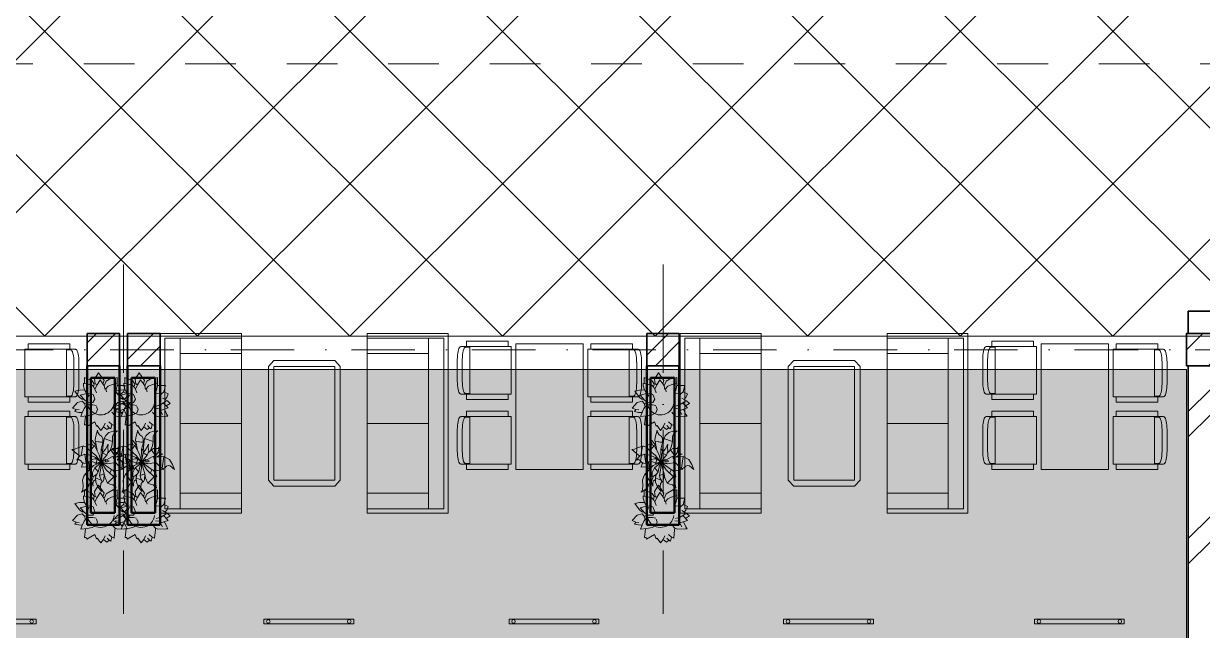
# Model space of a CAD drawing. Header units: millimetres. Extents: x -34838 to 729576, y -214038 to 121482.
# Drawn here: x 58888 to 71998, y 8875 to 15630 of the extents above; entities that cross this region are included whole.
import ezdxf
from ezdxf.enums import TextEntityAlignment as Align

# ---------------------------------------------------------------- set-up
doc = ezdxf.new("R2010")
doc.units = ezdxf.units.MM
doc.header["$MEASUREMENT"] = 0
doc.linetypes.add('Штриховая', pattern=[1128.888893, 564.444447, -564.444447])
doc.linetypes.add('Штрихпунктирная', pattern=[1340.555525, 705.555534, -352.777767, 0, -282.222223])
for name, color, linetype, lineweight in [('0_Ном._пера__150', 7, 'Continuous', 50), ('_ ГП _СПОРУДИ.3Д_Ном._пера__1', 7, 'Continuous', 13), ('А _ ОСІ КООРДИНАЦІЙНІ.3D_Ном._пера__105', 7, 'Continuous', 13), ('А _ ОСІ КООРДИНАЦІЙНІ.3D_Ном._пера__25', 7, 'Continuous', 0), ('АБ _ 0 _ СТІНИ _ ЗОВНІШНІ .3D_Ном._пера__27', 7, 'Continuous', 35), ('АБ _ 1 _ КОЛОНИ _ КБ.3D_Ном._пера__28', 7, 'Continuous', 35), ('АП _ 0 _ МЕБЛІ .3D_Ном._пера__1', 7, 'Continuous', 13), ('АП _ 0 _ МЕБЛІ .3D_Ном._пера__19', 255, 'Continuous', 13), ('АП _ ТЕП _ ЗОНИ ПРИМІЩЕНЬ .3D_Ном._пера__122', 255, 'Continuous', 0), ('Двери ARCHICAD_Ном._пера__1', 7, 'Continuous', 13), ('Двери ARCHICAD_Ном._пера__23', 7, 'Continuous', 20), ('Двери ARCHICAD_Ном._пера__27', 7, 'Continuous', 35), ('Двери ARCHICAD_Ном._пера__3', 7, 'Continuous', 15), ('Паспорта Зон ARCHICAD_Ном._пера__5', 7, 'Continuous', 0)]:
    doc.layers.add(name, color=color, linetype=linetype, lineweight=lineweight)
for name, color, linetype, lineweight, true_color in [('0_Ном._пера__54', 7, 'Continuous', 15, 0x5f5f5f), ('_ ГП _СПОРУДИ.3Д_Ном._пера__253', 7, 'Continuous', 13, 0xdadada), ('АП _ 0 _ ОБЛАДНАННЯ (НИЖНЄ).3D_Ном._пера__4', 7, 'Continuous', 15, 0x969696)]:
    doc.layers.add(name, color=color, linetype=linetype, lineweight=lineweight, true_color=true_color)
for name, color, linetype in [('_ ГП _СПОРУДИ.3Д', 7, 'Continuous'), ('А _ ОСІ КООРДИНАЦІЙНІ.3D', 7, 'Continuous'), ('АБ _ 0 _ СТІНИ _ ЗОВНІШНІ .3D', 7, 'Continuous'), ('АБ _ 1 _ КОЛОНИ _ КБ.3D', 7, 'Continuous'), ('АП _ 0 _ МЕБЛІ .3D', 7, 'Continuous'), ('АП _ 0 _ ОБЛАДНАННЯ (НИЖНЄ).3D', 7, 'Continuous'), ('АП _ ТЕП _ ЗОНИ ПРИМІЩЕНЬ .3D', 7, 'Continuous'), ('Двери ARCHICAD', 7, 'Continuous')]:
    doc.layers.add(name, color=color, linetype=linetype)
doc.styles.add('СГЕНЕРИР_СТИЛЬ_1', font='Arial.ttf')
pattern_1 = [(45, (0, 0), (-707.107, 707.107), []), (45, (-141.4, 141.4), (-707.107, 707.107), [])]
pattern_2 = [(45, (0, 0), (-318.198, 318.198), []), (45, (-106.07, 106.07), (-318.198, 318.198), [])]

# ---------------------------------------------------------------- blocks, each defined once
blk = doc.blocks.new('Відпочинкова зона_01_2_4', base_point=(37474, 8845))
at = {"layer": 'АП _ ТЕП _ ЗОНИ ПРИМІЩЕНЬ .3D', "linetype": 'Continuous', "lineweight": 0, "true_color": 0xffffff}
h = blk.add_hatch(dxfattribs=at)
h.set_pattern_fill('П___ЦЕГЛА_ЛОЖКОВАЯ_ПЕРЕВ_D7', style=0, pattern_type=2)
h.set_pattern_definition([(0, (0, 0), (0, 68), []), (90, (0, 0), (-204, 0), [68, -68]), (90, (102, 68), (-204, 0), [68, -68])])
h.paths.add_polyline_path([(348, -1992), (71820, -1992), (71820, 11778), (50303, 11778), (50300, 11778), (40181, 11774), (36400, 11778), (31802, 11774), (348, 11778)])
h.paths.add_polyline_path([(39319, 8818), (50570, 8818), (50570, 3578), (39319, 3578)], flags=0)
at = {"layer": 'Паспорта Зон ARCHICAD_Ном._пера__5', "color": 7, "lineweight": 0, "style": 'СГЕНЕРИР_СТИЛЬ_1'}
for tag, p in [('ROOM_NUMBER', (37474, 9145)), ('ROOM_AREA', (37474, 8549))]:
    blk.add_attdef(tag, text='', height=400, dxfattribs=at).set_placement(p, align=Align.MIDDLE_CENTER)
blk = doc.blocks.new('Перекрытие_2_4', base_point=(-3125, 12148))
at = {"layer": '_ ГП _СПОРУДИ.3Д_Ном._пера__253', "linetype": 'Continuous', "lineweight": 13, "true_color": 0xdadada}
h = blk.add_hatch(dxfattribs=at)
h.set_pattern_fill('Г___ТРОТУАРИ_М500_0004', color=254, style=0, pattern_type=2)
h.set_pattern_definition([(45, (-275, 12150), (-848.528, 848.528), []), (315, (-275, 12150), (848.528, 848.528), [])])
h.paths.add_polyline_path([(-3125, 12148), (-3125, 10008), (-2650, 9430), (-2650, 9150), (-75, 9150), (-75, 12150), (70932, 12150), (96193, 12150), (96203, 17088), (94983, 22022), (80176, 15996), (78930, 17528), (76339, 16080), (47497, 16080), (47497, 16180), (42497, 16180), (42497, 16080), (32905, 16080), (30405, 16080), (-1129, 16080), (-3125, 16080), (-3125, 12148)])
at = {"layer": '_ ГП _СПОРУДИ.3Д_Ном._пера__1', "color": 7, "linetype": 'Continuous', "lineweight": 13, "flags": 128}
blk.add_lwpolyline([(-3125, 12148), (-3125, 10008), (-2650, 9430), (-2650, 9150), (-75, 9150), (-75, 12150), (70932, 12150), (96193, 12150), (96203, 17088), (94983, 22022), (80176, 15996), (78930, 17528), (76339, 16080), (47497, 16080), (47497, 16180), (42497, 16180), (42497, 16080), (32905, 16080), (30405, 16080), (-1129, 16080), (-3125, 16080), (-3125, 12148)], close=True, dxfattribs=at)
blk = doc.blocks.new('Стена_38_4', base_point=(96270, 12160))
at = {"layer": 'АБ _ 0 _ СТІНИ _ ЗОВНІШНІ .3D', "linetype": 'Continuous', "lineweight": 0, "true_color": 0x000000}
h = blk.add_hatch(dxfattribs=at)
h.set_pattern_fill('М___ЦЕГЛА_ОБЛИЧКУВАЛЬНА__3E', color=18, style=0, pattern_type=2)
h.set_pattern_definition(pattern_1)
h.paths.add_polyline_path([(72090, 12430), (71840, 12430), (72090, 12180)])
h = blk.add_hatch(dxfattribs=at)
h.set_pattern_fill('М___ЦЕГЛА_ОБЛИЧКУВАЛЬНА__3E', color=18, style=0, pattern_type=2)
h.set_pattern_definition(pattern_1)
h.paths.add_polyline_path([(72090, 12180), (71840, 12430), (71840, 12180)])
at = {"layer": 'АБ _ 0 _ СТІНИ _ ЗОВНІШНІ .3D_Ном._пера__27', "color": 7, "linetype": 'Continuous', "lineweight": 35}
for p, q in [((72090, 12430), (71840, 12430)), ((71840, 12430), (71840, 12180))]:
    blk.add_line(p, q, dxfattribs=at)
blk = doc.blocks.new('Металлическая Дверь 22_5')
at = {"layer": 'Двери ARCHICAD_Ном._пера__1', "color": 7, "linetype": 'Continuous', "lineweight": 13}
for start, end in [(151.6147, 180), (180, 208.3853)]:
    blk.add_arc((468, 0), 936, start, end, dxfattribs=at)
at = {"layer": 'Двери ARCHICAD_Ном._пера__23', "color": 7, "linetype": 'Continuous', "lineweight": 20}
for p, q in [((-468, 0), (-500, 0)), ((-500, 0), (-500, -100)), ((-468, -100), (-468, 0)), ((500, 0), (468, 0)), ((468, 0), (468, -100)), ((500, -100), (500, 0)), ((-500, -100), (-468, -100)), ((468, -100), (500, -100))]:
    blk.add_line(p, q, dxfattribs=at)
at = {"layer": 'Двери ARCHICAD_Ном._пера__27', "color": 7, "linetype": 'Continuous', "lineweight": 35}
for p, q in [((-500, 0), (-500, 70)), ((-500, 0), (-500, 70)), ((-500, -100), (-500, 0)), ((-500, -100), (-500, 0)), ((500, 0), (500, 70)), ((500, 0), (500, 70)), ((500, -100), (500, 0)), ((500, -100), (500, 0)), ((-500, -180), (-500, -100)), ((-500, -180), (-500, -100)), ((-500, -180), (-500, -100)), ((500, -180), (500, -100)), ((500, -180), (500, -100)), ((500, -180), (500, -100))]:
    blk.add_line(p, q, dxfattribs=at)
at = {"layer": 'Двери ARCHICAD_Ном._пера__3', "color": 7, "linetype": 'Continuous', "lineweight": 15}
for p, q in [((-374, 410), (-355, 445)), ((449, -35), (-374, 410)), ((-355, 445), (468, 0)), ((-493, 109), (-543, 109)), ((-543, 109), (-543, 90)), ((-543, 90), (-493, 90)), ((-481, 90), (-500, 90)), ((-500, 90), (-500, 0)), ((-500, 0), (-481, 0)), ((-493, 90), (-493, 109)), ((-481, 0), (-481, 90)), ((468, 0), (449, -35)), ((500, 90), (481, 90)), ((481, 90), (481, 0)), ((481, 0), (500, 0)), ((543, 109), (493, 109)), ((493, 109), (493, 90)), ((493, 90), (543, 90)), ((500, 0), (500, 90)), ((543, 90), (543, 109)), ((-481, -100), (-500, -100)), ((-500, -100), (-500, -200)), ((-481, -200), (-481, -100)), ((500, -100), (481, -100)), ((481, -100), (481, -200)), ((500, -200), (500, -100)), ((-493, -200), (-543, -200)), ((-543, -200), (-543, -219)), ((-543, -219), (-493, -219)), ((-500, -200), (-481, -200)), ((-493, -219), (-493, -200)), ((481, -200), (500, -200)), ((543, -200), (493, -200)), ((493, -200), (493, -219)), ((493, -219), (543, -219)), ((543, -219), (543, -200))]:
    blk.add_line(p, q, dxfattribs=at)
at = {"layer": 'Двери ARCHICAD_Ном._пера__3', "color": 7, "linetype": 'Штриховая', "lineweight": 15}
for p, q in [((449, 35), (-374, -410)), ((-355, -445), (468, 0)), ((468, 0), (449, 35)), ((-374, -410), (-355, -445))]:
    blk.add_line(p, q, dxfattribs=at)
blk = doc.blocks.new('Металлическая Дверь 22_6')
at = {"layer": 'Двери ARCHICAD_Ном._пера__1', "color": 7, "linetype": 'Continuous', "lineweight": 13}
blk.add_arc((430, 0), 860, 148.0002, 180, dxfattribs=at)
at = {"layer": 'Двери ARCHICAD_Ном._пера__23', "color": 7, "linetype": 'Continuous', "lineweight": 20}
for p, q in [((-430, 0), (-450, 0)), ((-450, 0), (-450, -100)), ((-430, -40), (-430, 0)), ((450, 0), (430, 0)), ((430, 0), (430, -40)), ((450, -100), (450, 0)), ((-450, -100), (-418, -100)), ((-418, -40), (-430, -40)), ((-418, -100), (-418, -40)), ((430, -40), (418, -40)), ((418, -40), (418, -100)), ((418, -100), (450, -100))]:
    blk.add_line(p, q, dxfattribs=at)
at = {"layer": 'Двери ARCHICAD_Ном._пера__27', "color": 7, "linetype": 'Continuous', "lineweight": 35}
for p, q in [((-450, -20), (-450, -100)), ((-450, -20), (-450, -100)), ((-450, -100), (-450, -270)), ((-450, -100), (-450, -270)), ((450, -20), (450, -100)), ((450, -20), (450, -100)), ((450, -100), (450, -270)), ((450, -100), (450, -270))]:
    blk.add_line(p, q, dxfattribs=at)
at = {"layer": 'Двери ARCHICAD_Ном._пера__3', "color": 7, "linetype": 'Continuous', "lineweight": 15}
for p, q in [((-321, 422), (-299, 456)), ((409, -34), (-321, 422)), ((-299, 456), (430, 0)), ((-493, 0), (-493, 19)), ((-493, 19), (-443, 19)), ((-443, 0), (-493, 0)), ((-443, 19), (-443, 0)), ((430, 0), (409, -34)), ((443, 19), (493, 19)), ((443, 0), (443, 19)), ((493, 0), (443, 0)), ((493, 19), (493, 0)), ((-450, -290), (-450, -100)), ((-450, -100), (-431, -100)), ((-431, -100), (-431, -290)), ((431, -290), (431, -100)), ((431, -100), (450, -100)), ((450, -100), (450, -290)), ((-493, -309), (-493, -290)), ((-493, -290), (-443, -290)), ((-443, -309), (-493, -309)), ((-431, -290), (-450, -290)), ((-443, -290), (-443, -309)), ((450, -290), (431, -290)), ((443, -290), (493, -290)), ((443, -309), (443, -290)), ((493, -309), (443, -309)), ((493, -290), (493, -309))]:
    blk.add_line(p, q, dxfattribs=at)
blk = doc.blocks.new('Стена_47_4', base_point=(71820, 12160))
at = {"layer": 'АБ _ 0 _ СТІНИ _ ЗОВНІШНІ .3D', "linetype": 'Continuous', "lineweight": 0, "true_color": 0x000000}
h = blk.add_hatch(dxfattribs=at)
h.set_pattern_fill('М___ЦЕГЛА_ОБЛИЧКУВАЛЬНА__3E', color=18, style=0, pattern_type=2)
h.set_pattern_definition(pattern_1)
h.paths.add_polyline_path([(71840, 11820), (71840, 6917), (72090, 6917), (72090, 11820)])
h = blk.add_hatch(dxfattribs=at)
h.set_pattern_fill('М___ЦЕГЛА_ОБЛИЧКУВАЛЬНА__3E', color=18, style=0, pattern_type=2)
h.set_pattern_definition(pattern_1)
h.paths.add_polyline_path([(72090, 5917), (71840, 5917), (71840, 1910), (72090, 1910)])
h = blk.add_hatch(dxfattribs=at)
h.set_pattern_fill('М___ЦЕГЛА_ОБЛИЧКУВАЛЬНА__3E', color=18, style=0, pattern_type=2)
h.set_pattern_definition(pattern_1)
h.paths.add_polyline_path([(72090, 1790), (72090, 1910), (71840, 1910), (71840, 1790)])
h = blk.add_hatch(dxfattribs=at)
h.set_pattern_fill('М___ЦЕГЛА_ОБЛИЧКУВАЛЬНА__3E', color=18, style=0, pattern_type=2)
h.set_pattern_definition(pattern_1)
h.paths.add_polyline_path([(71840, 1790), (71840, 1504), (72090, 1504), (72090, 1790)])
h = blk.add_hatch(dxfattribs=at)
h.set_pattern_fill('М___ЦЕГЛА_ОБЛИЧКУВАЛЬНА__3E', color=18, style=0, pattern_type=2)
h.set_pattern_definition(pattern_1)
h.paths.add_polyline_path([(71840, 604), (71840, 180), (72090, 180), (72090, 604)])
h = blk.add_hatch(dxfattribs=at)
h.set_pattern_fill('М___ЦЕГЛА_ОБЛИЧКУВАЛЬНА__3E', color=18, style=0, pattern_type=2)
h.set_pattern_definition(pattern_1)
h.paths.add_polyline_path([(71840, -180), (71840, -1950), (72090, -1950), (72090, -180)])
at = {"layer": 'АБ _ 0 _ СТІНИ _ ЗОВНІШНІ .3D_Ном._пера__27', "color": 7, "linetype": 'Continuous', "lineweight": 35}
for p, q in [((71840, 12430), (71840, 12180)), ((71840, 11820), (71840, 6917)), ((72090, 6917), (72090, 11820)), ((71910, 6917), (71840, 6917)), ((72010, 6917), (71910, 6917)), ((72090, 6917), (72010, 6917)), ((72090, 6917), (72010, 6917)), ((71840, 5917), (71840, 1910)), ((71910, 5917), (71840, 5917)), ((72010, 5917), (71910, 5917)), ((72090, 5917), (72010, 5917)), ((72090, 5917), (72010, 5917)), ((72090, 1910), (72090, 5917)), ((71840, 1910), (71840, 1790)), ((72110, 1910), (72090, 1910)), ((71840, 1790), (71840, 1504)), ((72090, 1790), (72110, 1790)), ((72090, 1504), (72090, 1790)), ((72010, 1504), (71840, 1504)), ((72090, 1504), (72010, 1504)), ((71840, 604), (71840, 180)), ((72010, 604), (71840, 604)), ((72090, 604), (72010, 604)), ((72090, 180), (72090, 604)), ((71840, -180), (71840, -1950)), ((72090, -1950), (72090, -180))]:
    blk.add_line(p, q, dxfattribs=at)
at = {"layer": 'АБ _ 0 _ СТІНИ _ ЗОВНІШНІ .3D_Ном._пера__27', "color": 7, "linetype": 'Continuous', "lineweight": 35, "flags": 128}
blk.add_lwpolyline([(71840, -1950), (72090, -1950)], dxfattribs=at)
at = {"layer": 'Двери ARCHICAD', "color": 7, "linetype": 'Continuous', "lineweight": 18, "zscale": 1000, "rotation": 90}
blk.add_blockref('Металлическая Дверь 22_5', (71910, 6417), dxfattribs=at)
at = {"layer": 'Двери ARCHICAD', "color": 7, "linetype": 'Continuous', "lineweight": 18, "xscale": -1, "zscale": 1000, "rotation": 270}
blk.add_blockref('Металлическая Дверь 22_6', (72110, 1054), dxfattribs=at)
blk = doc.blocks.new('Колонна_7_4', base_point=(59775, 12000))
at = {"layer": 'АБ _ 1 _ КОЛОНИ _ КБ.3D', "linetype": 'Continuous', "lineweight": 0, "true_color": 0x000000}
h = blk.add_hatch(dxfattribs=at)
h.set_pattern_fill('М___МЕТАЛ_СТАЛЬ_0004', color=18, style=0, pattern_type=2)
h.set_pattern_definition(pattern_2)
h.paths.add_polyline_path([(59595, 11820), (59955, 11820), (59955, 12180), (59595, 12180)])
at = {"layer": 'АБ _ 1 _ КОЛОНИ _ КБ.3D_Ном._пера__28', "color": 7, "linetype": 'Continuous', "lineweight": 35, "flags": 128}
blk.add_lwpolyline([(59595, 11820), (59955, 11820), (59955, 12180), (59595, 12180)], close=True, dxfattribs=at)
blk = doc.blocks.new('Колонна_8_4', base_point=(66000, 12000))
at = {"layer": 'АБ _ 1 _ КОЛОНИ _ КБ.3D', "linetype": 'Continuous', "lineweight": 0, "true_color": 0x000000}
h = blk.add_hatch(dxfattribs=at)
h.set_pattern_fill('М___МЕТАЛ_СТАЛЬ_0004', color=18, style=0, pattern_type=2)
h.set_pattern_definition(pattern_2)
h.paths.add_polyline_path([(65820, 11820), (66180, 11820), (66180, 12180), (65820, 12180)])
at = {"layer": 'АБ _ 1 _ КОЛОНИ _ КБ.3D_Ном._пера__28', "color": 7, "linetype": 'Continuous', "lineweight": 35, "flags": 128}
blk.add_lwpolyline([(65820, 11820), (66180, 11820), (66180, 12180), (65820, 12180)], close=True, dxfattribs=at)
blk = doc.blocks.new('Колонна_9_4', base_point=(72000, 12000))
at = {"layer": 'АБ _ 1 _ КОЛОНИ _ КБ.3D', "linetype": 'Continuous', "lineweight": 0, "true_color": 0x000000}
h = blk.add_hatch(dxfattribs=at)
h.set_pattern_fill('М___МЕТАЛ_СТАЛЬ_0004', color=18, style=0, pattern_type=2)
h.set_pattern_definition(pattern_2)
h.paths.add_polyline_path([(71820, 11820), (72180, 11820), (72180, 12180), (71820, 12180)])
at = {"layer": 'АБ _ 1 _ КОЛОНИ _ КБ.3D_Ном._пера__28', "color": 7, "linetype": 'Continuous', "lineweight": 35, "flags": 128}
blk.add_lwpolyline([(71820, 11820), (72180, 11820), (72180, 12180), (71820, 12180)], close=True, dxfattribs=at)
blk = doc.blocks.new('Колонна_37_4', base_point=(60225, 12000))
at = {"layer": 'АБ _ 1 _ КОЛОНИ _ КБ.3D', "linetype": 'Continuous', "lineweight": 0, "true_color": 0x000000}
h = blk.add_hatch(dxfattribs=at)
h.set_pattern_fill('М___МЕТАЛ_СТАЛЬ_0004', color=18, style=0, pattern_type=2)
h.set_pattern_definition(pattern_2)
h.paths.add_polyline_path([(60045, 11820), (60405, 11820), (60405, 12180), (60045, 12180)])
at = {"layer": 'АБ _ 1 _ КОЛОНИ _ КБ.3D_Ном._пера__28', "color": 7, "linetype": 'Continuous', "lineweight": 35, "flags": 128}
blk.add_lwpolyline([(60045, 11820), (60405, 11820), (60405, 12180), (60045, 12180)], close=True, dxfattribs=at)
blk = doc.blocks.new('Диван 22')
at = {"layer": 'АП _ 0 _ МЕБЛІ .3D_Ном._пера__1', "color": 7, "linetype": 'Continuous', "lineweight": 13}
for p, q in [((2000, 900), (0, 900)), ((0, 900), (0, 0)), ((50, 0), (50, 850)), ((50, 850), (1950, 850)), ((1950, 850), (1950, 0)), ((2000, 0), (2000, 900)), ((50, 680), (1950, 680)), ((222, 0), (222, 680)), ((1000, 0), (1000, 680)), ((1778, 0), (1778, 680)), ((0, 0), (2000, 0))]:
    blk.add_line(p, q, dxfattribs=at)
blk = doc.blocks.new('Стол Дизайнерский 03 22_2')
at = {"layer": 'АП _ 0 _ МЕБЛІ .3D_Ном._пера__1', "color": 7, "linetype": 'Continuous', "lineweight": 13}
for p, q in [((67, 800), (0, 738)), ((1333, 800), (67, 800)), ((1400, 738), (1333, 800)), ((0, 738), (0, 62)), ((1333, 738), (67, 738)), ((67, 738), (67, 62)), ((1333, 62), (1333, 738)), ((1400, 62), (1400, 738)), ((0, 62), (67, 0)), ((67, 62), (1333, 62)), ((67, 0), (1333, 0)), ((1333, 0), (1400, 62))]:
    blk.add_line(p, q, dxfattribs=at)
blk = doc.blocks.new('Модель Комнатного Растения 22')
at = {"layer": 'АП _ 0 _ ОБЛАДНАННЯ (НИЖНЄ).3D_Ном._пера__4', "color": 252, "linetype": 'Continuous', "lineweight": 15, "true_color": 0x969696}
for p, q in [((-183, 176), (-183, 267)), ((-183, 267), (-146, 254)), ((-146, 254), (-144, 273)), ((-144, 273), (-62, 224)), ((-37, 231), (23, 319)), ((23, 319), (68, 249)), ((94, 228), (182, 267)), ((182, 267), (182, 199)), ((-252, 105), (-271, 176)), ((-271, 176), (-183, 176)), ((-183, 177), (-171, 124)), ((-174, 203), (-119, 186)), ((-119, 186), (-83, 170)), ((-83, 170), (-57, 139)), ((-57, 139), (-65, 107)), ((-62, 224), (-40, 172)), ((-40, 172), (-50, 134)), ((-40, 172), (-25, 196)), ((-25, 196), (-37, 231)), ((-25, 196), (7, 240)), ((7, 240), (39, 183)), ((60, 196), (39, 183)), ((39, 183), (64, 135)), ((64, 135), (48, 95)), ((68, 249), (60, 196)), ((64, 135), (79, 161)), ((71, 193), (94, 228)), ((79, 161), (71, 193)), ((96, 179), (77, 157)), ((182, 199), (96, 179)), ((191, 174), (179, 129)), ((192, 201), (191, 174)), ((-323, -22), (-291, 5)), ((-302, 84), (-252, 105)), ((-302, 84), (-284, 42)), ((-291, 5), (-238, 37)), ((-284, 42), (-265, 21)), ((-279, 3), (-218, -35)), ((-252, 105), (-226, 83)), ((-226, 83), (-172, 90)), ((-226, 83), (-201, 48)), ((-171, 124), (-157, 93)), ((84, 78), (64, 24)), ((64, 24), (86, -13)), ((118, 92), (84, 78)), ((155, 86), (118, 92)), ((136, -15), (177, 14)), ((179, 129), (155, 86)), ((227, 68), (155, 86)), ((177, 14), (227, 68)), ((179, 129), (234, 126)), ((181, -25), (205, 3)), ((206, 24), (184, 21)), ((205, 3), (259, -14)), ((234, 45), (206, 24)), ((234, 126), (286, 115)), ((286, 115), (234, 45)), ((-323, -22), (-277, -50)), ((-300, -73), (-247, -19)), ((-300, -73), (-216, -100)), ((-284, -145), (-258, -87)), ((-238, -145), (-205, -82)), ((-218, -35), (-168, -52)), ((-205, -82), (-161, -76)), ((-161, -160), (-125, -121)), ((35, -92), (48, -58)), ((50, -127), (35, -92)), ((94, -150), (50, -127)), ((87, -38), (51, -46)), ((86, -13), (136, -15)), ((134, -39), (87, -38)), ((170, -62), (134, -39)), ((152, -17), (181, -25)), ((181, -25), (170, -62)), ((185, -79), (170, -62)), ((206, -127), (185, -79)), ((244, -122), (205, -124)), ((205, -124), (221, -170)), ((274, -92), (240, -94)), ((288, -112), (244, -122)), ((259, -14), (315, -74)), ((315, -74), (274, -92)), ((274, -92), (288, -112)), ((-296, -166), (-284, -145)), ((-277, -166), (-296, -166)), ((-277, -166), (-187, -170)), ((-187, -170), (-161, -160)), ((-161, -160), (-158, -178)), ((-158, -178), (-149, -270)), ((-149, -270), (-124, -257)), ((-124, -257), (-89, -229)), ((-124, -257), (-111, -304)), ((-30, -283), (-50, -244)), ((48, -277), (65, -228)), ((65, -228), (155, -280)), ((150, -162), (94, -150)), ((221, -170), (150, -162)), ((155, -280), (160, -262)), ((160, -262), (179, -261)), ((179, -261), (168, -164)), ((-111, -304), (-93, -293)), ((-93, -293), (-71, -268)), ((-93, -293), (-68, -313)), ((-68, -313), (-30, -283)), ((-30, -283), (0, -323)), ((0, -323), (38, -268)), ((38, -268), (48, -277))]:
    blk.add_line(p, q, dxfattribs=at)
blk.add_arc((0, 0), 150, 186.1323, 29.8574, dxfattribs=at)
blk = doc.blocks.new('Модель Комнатного Растения 22_2')
at = {"layer": 'АП _ 0 _ ОБЛАДНАННЯ (НИЖНЄ).3D_Ном._пера__4', "color": 252, "linetype": 'Continuous', "lineweight": 15, "true_color": 0x969696}
for p, q in [((-182, 353), (-138, 349)), ((-182, 353), (-147, 326)), ((-182, 353), (-138, 349)), ((-182, 353), (-147, 326)), ((-147, 326), (-128, 291)), ((-147, 326), (-128, 291)), ((-138, 349), (-87, 334)), ((-138, 349), (-87, 334)), ((-128, 291), (-128, 235)), ((-128, 291), (-128, 235)), ((-128, 235), (-34, 268)), ((-128, 235), (-34, 268)), ((-87, 334), (-52, 301)), ((-87, 334), (-52, 301)), ((-52, 301), (-34, 268)), ((-52, 301), (-34, 268)), ((-34, 268), (-21, 170)), ((-34, 268), (-21, 170)), ((-19, 227), (-18, 266)), ((-19, 227), (-18, 266)), ((-18, 266), (-4, 294)), ((-18, 266), (-4, 294)), ((-4, 294), (19, 309)), ((-4, 294), (19, 309)), ((19, 309), (37, 339)), ((19, 309), (37, 339)), ((37, 339), (41, 361)), ((37, 339), (41, 361)), ((41, 361), (64, 279)), ((41, 361), (64, 279)), ((64, 279), (66, 246)), ((64, 279), (66, 246)), ((-198, 174), (-183, 155)), ((-198, 174), (-182, 107)), ((-198, 174), (-183, 155)), ((-198, 174), (-182, 107)), ((-183, 155), (-158, 154)), ((-183, 155), (-158, 154)), ((-158, 154), (-132, 156)), ((-158, 154), (-132, 156)), ((-154, 73), (-109, 142)), ((-154, 73), (-109, 142)), ((-132, 156), (-109, 142)), ((-132, 156), (-109, 142)), ((-128, 235), (-120, 186)), ((-128, 235), (-120, 186)), ((-120, 186), (-100, 134)), ((-120, 186), (-100, 134)), ((-109, 142), (-73, 108)), ((-109, 142), (-73, 108)), ((-79, 124), (-75, 165)), ((-79, 124), (-75, 165)), ((-78, 202), (-75, 165)), ((-78, 202), (-49, 148)), ((-78, 202), (-75, 165)), ((-78, 202), (-49, 148)), ((-49, 148), (-16, 107)), ((-49, 148), (-16, 107)), ((-21, 170), (-17, 110)), ((-21, 170), (-17, 110)), ((-20, 224), (57, 233)), ((-20, 224), (57, 233)), ((-20, 224), (0, 148)), ((-20, 224), (0, 148)), ((-19, 227), (62, 234)), ((-19, 227), (62, 234)), ((-19, 146), (-9, 148)), ((-19, 146), (-9, 148)), ((-17, 136), (-8, 138)), ((-17, 136), (-8, 138)), ((-9, 148), (-1, 148)), ((-9, 148), (-1, 148)), ((-8, 138), (-2, 138)), ((-8, 138), (-2, 138)), ((-2, 23), (0, 148)), ((-2, 23), (0, 148)), ((20, 85), (75, 190)), ((20, 85), (75, 190)), ((44, 133), (62, 234)), ((44, 133), (62, 234)), ((48, 148), (51, 146)), ((48, 148), (51, 146)), ((52, 177), (63, 197)), ((52, 177), (63, 197)), ((62, 234), (66, 246)), ((62, 234), (66, 246)), ((63, 197), (95, 240)), ((63, 197), (95, 240)), ((75, 190), (121, 129)), ((75, 190), (121, 129)), ((76, 188), (99, 198)), ((76, 188), (99, 198)), ((95, 240), (115, 257)), ((95, 240), (115, 257)), ((98, 199), (115, 257)), ((98, 199), (115, 257)), ((99, 198), (117, 199)), ((99, 198), (117, 199)), ((117, 199), (140, 197)), ((117, 199), (140, 197)), ((121, 129), (139, 146)), ((121, 129), (139, 146)), ((139, 146), (152, 174)), ((139, 146), (152, 174)), ((140, 197), (159, 206)), ((140, 197), (159, 206)), ((148, 165), (193, 182)), ((148, 165), (193, 182)), ((152, 174), (159, 206)), ((152, 174), (159, 206)), ((193, 182), (204, 183)), ((193, 182), (204, 183)), ((204, 183), (222, 78)), ((204, 183), (258, 162)), ((204, 183), (222, 78)), ((204, 183), (258, 162)), ((258, 162), (294, 147)), ((258, 162), (294, 147)), ((276, 102), (324, 145)), ((276, 102), (324, 145)), ((294, 147), (324, 145)), ((294, 147), (324, 145)), ((-345, -21), (-312, 33)), ((-345, -21), (-312, 33)), ((-312, 33), (-247, 65)), ((-312, 33), (-247, 65)), ((-247, 65), (-230, -64)), ((-247, 65), (-156, 58)), ((-247, 65), (-230, -64)), ((-247, 65), (-156, 58)), ((-237, 94), (-212, 98)), ((-237, 94), (-212, 98)), ((-237, 94), (-196, 79)), ((-237, 94), (-196, 79)), ((-212, 98), (-183, 110)), ((-212, 98), (-183, 110)), ((-196, 79), (-167, 60)), ((-196, 79), (-167, 60)), ((-182, 107), (-154, 73)), ((-182, 107), (-154, 73)), ((-156, 58), (-137, 54)), ((-156, 58), (-137, 54)), ((-154, 73), (-119, 63)), ((-154, 73), (-119, 63)), ((-140, 42), (-132, 66)), ((-140, 42), (-132, 66)), ((-119, 63), (-59, 31)), ((-119, 63), (-59, 31)), ((-88, 16), (-48, 34)), ((-88, 16), (-48, 34)), ((-88, 16), (-72, 6)), ((-88, 16), (-72, 6)), ((-79, 124), (-62, 82)), ((-79, 124), (-62, 82)), ((-72, 6), (-49, 7)), ((-72, 6), (-49, 7)), ((-64, 83), (-16, 107)), ((-64, 83), (-16, 107)), ((-64, 83), (-62, 82)), ((-64, 83), (-62, 82)), ((-62, 82), (-16, 107)), ((-62, 82), (-16, 107)), ((-62, 82), (-27, 42)), ((-62, 82), (-27, 42)), ((-49, 7), (-48, 34)), ((-49, 7), (-48, 34)), ((-49, 7), (-1, -2)), ((-49, 7), (-1, -2)), ((-48, 34), (-6, 2)), ((-48, 34), (-6, 2)), ((-27, 42), (-8, 12)), ((-27, 42), (-8, 12)), ((-16, 107), (0, 5)), ((-16, 107), (0, 5)), ((-6, 12), (1, -2)), ((-6, 12), (1, -2)), ((-5, 1), (1, -2)), ((-5, 1), (1, -2)), ((0, 4), (20, 85)), ((0, 4), (20, 85)), ((0, 3), (17, 17)), ((0, 3), (17, 17)), ((0, 0), (8, 2)), ((0, 0), (8, 2)), ((7, 9), (59, 79)), ((7, 9), (59, 79)), ((8, 8), (43, 42)), ((8, 8), (43, 42)), ((43, 42), (56, -12)), ((43, 42), (71, 42)), ((43, 42), (56, -12)), ((43, 42), (71, 42)), ((47, 43), (64, 57)), ((47, 43), (64, 57)), ((59, 79), (121, 129)), ((59, 79), (121, 129)), ((64, 57), (118, 83)), ((64, 57), (118, 83)), ((65, -3), (82, 4)), ((65, -3), (82, 4)), ((71, 42), (104, 33)), ((71, 42), (104, 33)), ((82, 4), (123, 18)), ((82, 4), (123, 18)), ((104, 33), (123, 18)), ((104, 33), (123, 18)), ((110, 13), (137, 8)), ((110, 13), (137, 8)), ((118, 83), (181, 93)), ((118, 83), (181, 93)), ((130, -71), (137, 6)), ((130, -71), (137, 6)), ((137, 8), (167, -10)), ((137, 8), (167, -10)), ((167, -10), (181, 93)), ((167, -10), (181, 93)), ((181, 93), (243, 66)), ((181, 93), (243, 66)), ((188, -8), (211, 0)), ((188, -8), (211, 0)), ((211, 0), (229, 21)), ((211, 0), (229, 21)), ((229, 21), (247, 33)), ((229, 21), (247, 33)), ((233, 71), (276, 102)), ((233, 71), (276, 102)), ((243, 66), (271, 27)), ((243, 66), (271, 27)), ((247, 33), (271, 27)), ((247, 33), (271, 27)), ((-368, -78), (-345, -21)), ((-368, -78), (-345, -21)), ((-368, -78), (-317, -37)), ((-368, -78), (-317, -37)), ((-317, -37), (-297, -35)), ((-317, -37), (-297, -35)), ((-297, -35), (-277, -43)), ((-297, -35), (-277, -43)), ((-277, -43), (-257, -61)), ((-277, -43), (-257, -61)), ((-257, -61), (-234, -69)), ((-257, -61), (-234, -69)), ((-246, -75), (-213, -57)), ((-246, -75), (-213, -57)), ((-246, -75), (-158, -93)), ((-246, -75), (-158, -93)), ((-213, -57), (-160, -2)), ((-213, -57), (-160, -2)), ((-164, -137), (-153, -110)), ((-164, -137), (-153, -110)), ((-160, -2), (-158, -93)), ((-160, -2), (-73, -15)), ((-160, -2), (-158, -93)), ((-160, -2), (-73, -15)), ((-158, -93), (-118, -82)), ((-158, -93), (-118, -82)), ((-153, -110), (-129, -86)), ((-153, -110), (-129, -86)), ((-141, -160), (-58, -82)), ((-141, -160), (-58, -82)), ((-118, -82), (-9, -4)), ((-118, -82), (-9, -4)), ((-114, -82), (-98, -117)), ((-114, -82), (-98, -117)), ((-73, -15), (-9, -4)), ((-73, -15), (-9, -4)), ((-72, -14), (-71, -14)), ((-72, -14), (-71, -14)), ((-65, -13), (-63, -12)), ((-65, -13), (-63, -12)), ((-59, -11), (-54, -10)), ((-59, -11), (-54, -10)), ((-58, -82), (-5, -2)), ((-58, -82), (-5, -2)), ((-52, -10), (-20, -3)), ((-52, -10), (-20, -3)), ((-35, -126), (-1, -2)), ((-35, -126), (-1, -2)), ((-35, -126), (-31, -192)), ((-35, -126), (17, -144)), ((-35, -126), (-31, -192)), ((-35, -126), (17, -144)), ((-4, -1), (-2, -1)), ((-4, -1), (-2, -1)), ((-3, -1), (-1, -2)), ((-3, -1), (-1, -2)), ((-1, -2), (2, -64)), ((-1, -2), (2, -64)), ((2, -64), (17, -144)), ((2, -64), (17, -144)), ((4, -2), (28, -1)), ((4, -2), (28, -1)), ((4, -9), (18, -49)), ((4, -9), (18, -49)), ((6, -6), (70, -59)), ((6, -6), (70, -59)), ((10, -3), (84, -34)), ((10, -3), (84, -34)), ((18, -49), (31, -104)), ((18, -49), (31, -104)), ((28, -1), (56, -12)), ((28, -1), (56, -12)), ((31, -104), (70, -59)), ((31, -104), (70, -59)), ((31, -104), (48, -130)), ((31, -104), (48, -130)), ((48, -130), (73, -147)), ((48, -130), (73, -147)), ((56, -12), (65, -3)), ((56, -12), (65, -3)), ((70, -59), (97, -110)), ((70, -59), (97, -110)), ((84, -34), (175, -128)), ((84, -34), (175, -128)), ((97, -110), (97, -158)), ((97, -110), (97, -158)), ((109, -58), (130, -71)), ((109, -58), (130, -71)), ((110, -62), (111, -59)), ((110, -62), (111, -59)), ((110, -228), (175, -128)), ((110, -228), (175, -128)), ((130, -71), (149, -55)), ((130, -71), (149, -55)), ((149, -55), (178, -47)), ((149, -55), (178, -47)), ((167, -10), (188, -8)), ((167, -10), (188, -8)), ((175, -128), (191, -152)), ((175, -128), (191, -152)), ((178, -47), (219, -52)), ((178, -47), (219, -52)), ((198, -4), (208, -14)), ((198, -4), (208, -14)), ((208, -14), (219, -52)), ((208, -14), (219, -52)), ((-168, -160), (-164, -137)), ((-168, -160), (-164, -137)), ((-168, -160), (-127, -146)), ((-168, -160), (-127, -146)), ((-165, -282), (-159, -246)), ((-165, -282), (-159, -246)), ((-165, -282), (-130, -250)), ((-165, -282), (-130, -250)), ((-159, -246), (-157, -201)), ((-159, -246), (-157, -201)), ((-157, -201), (-141, -160)), ((-157, -201), (-141, -160)), ((-141, -160), (-70, -230)), ((-141, -160), (-70, -230)), ((-130, -250), (-100, -241)), ((-130, -250), (-100, -241)), ((-100, -241), (-70, -230)), ((-100, -241), (-70, -230)), ((-70, -230), (-45, -172)), ((-70, -230), (-45, -172)), ((-45, -172), (-35, -132)), ((-45, -172), (-35, -132)), ((-38, -144), (-34, -146)), ((-38, -144), (-34, -146)), ((-31, -192), (-17, -218)), ((-31, -192), (-17, -218)), ((-17, -218), (7, -178)), ((-17, -218), (7, -178)), ((-13, -213), (3, -235)), ((-13, -213), (3, -235)), ((-7, -202), (61, -170)), ((-7, -202), (61, -170)), ((3, -235), (8, -276)), ((3, -235), (8, -276)), ((7, -178), (17, -144)), ((7, -178), (17, -144)), ((38, -270), (58, -220)), ((38, -270), (58, -220)), ((51, -133), (61, -170)), ((51, -133), (61, -170)), ((57, -152), (68, -144)), ((57, -152), (68, -144)), ((58, -220), (61, -170)), ((58, -220), (61, -170)), ((61, -191), (84, -208)), ((61, -191), (84, -208)), ((73, -147), (97, -158)), ((73, -147), (97, -158)), ((83, -153), (110, -228)), ((83, -153), (110, -228)), ((84, -208), (91, -238)), ((84, -208), (91, -238)), ((90, -263), (105, -216)), ((90, -263), (105, -216)), ((90, -263), (91, -238)), ((90, -263), (91, -238)), ((110, -228), (132, -237)), ((110, -228), (132, -237)), ((132, -237), (142, -262)), ((132, -237), (142, -262)), ((191, -152), (206, -198)), ((191, -152), (206, -198)), ((200, -257), (206, -198)), ((200, -257), (206, -198)), ((200, -257), (205, -306)), ((200, -257), (205, -306)), ((-4, -323), (38, -270)), ((-4, -323), (38, -270)), ((-4, -323), (8, -276)), ((-4, -323), (8, -276)), ((142, -262), (158, -293)), ((142, -262), (158, -293)), ((158, -293), (219, -330)), ((158, -293), (219, -330)), ((205, -306), (219, -330)), ((205, -306), (219, -330))]:
    blk.add_line(p, q, dxfattribs=at)
blk = doc.blocks.new('Модульная Офисная Перегородка 22')
at = {"layer": 'АП _ 0 _ ОБЛАДНАННЯ (НИЖНЄ).3D_Ном._пера__4', "color": 252, "linetype": 'Continuous', "lineweight": 15, "true_color": 0x969696}
for p, q in [((1000, 50), (0, 50)), ((0, 50), (0, 0)), ((0, 0), (1000, 0)), ((1000, 0), (1000, 50))]:
    blk.add_line(p, q, dxfattribs=at)
for centre, start, end in [((50, 25), 0, 180), ((50, 25), 180, 0), ((950, 25), 0, 180), ((950, 25), 180, 0)]:
    blk.add_arc(centre, 20, start, end, dxfattribs=at)
blk = doc.blocks.new('Кресло 01 22_2')
at = {"layer": 'АП _ 0 _ МЕБЛІ .3D_Ном._пера__1', "color": 7, "linetype": 'Continuous', "lineweight": 13}
for p, q in [((63, 567), (60, 561)), ((60, 561), (60, 559)), ((60, 559), (60, 559)), ((60, 559), (60, 498)), ((64, 569), (63, 568)), ((63, 568), (63, 567)), ((71, 576), (64, 570)), ((64, 570), (64, 569)), ((72, 576), (71, 576)), ((82, 582), (72, 576)), ((83, 582), (82, 582)), ((97, 587), (83, 582)), ((114, 592), (97, 587)), ((115, 592), (114, 592)), ((135, 595), (115, 592)), ((157, 598), (135, 595)), ((180, 599), (157, 598)), ((205, 600), (180, 599)), ((445, 600), (205, 600)), ((205, 545), (445, 545)), ((470, 599), (445, 600)), ((493, 598), (470, 599)), ((515, 595), (493, 598)), ((535, 592), (515, 595)), ((536, 592), (535, 592)), ((553, 587), (536, 592)), ((567, 582), (553, 587)), ((568, 582), (567, 582)), ((578, 576), (568, 582)), ((579, 576), (578, 576)), ((586, 570), (579, 576)), ((586, 569), (586, 570)), ((587, 568), (586, 569)), ((587, 567), (587, 568)), ((590, 561), (587, 567)), ((590, 559), (590, 561)), ((590, 498), (590, 559)), ((590, 559), (590, 559)), ((60, 498), (0, 498)), ((0, 498), (0, 36)), ((60, 36), (60, 498)), ((60, 462), (590, 462)), ((67, 462), (67, 510)), ((583, 462), (583, 510)), ((650, 498), (590, 498)), ((590, 36), (590, 498)), ((650, 36), (650, 498)), ((0, 36), (60, 36)), ((60, 36), (60, 0)), ((60, 0), (590, 0)), ((590, 0), (590, 36)), ((590, 36), (650, 36))]:
    blk.add_line(p, q, dxfattribs=at)
for centre, start_param, end_param in [((205, 510), 1.570796, 3.141593), ((445, 510), 0, 1.570796)]:
    blk.add_ellipse(centre, major_axis=(137, 0), ratio=0.252258, start_param=start_param, end_param=end_param, dxfattribs=at)
blk = doc.blocks.new('Стол Обеденный 01 22')
at = {"layer": 'АП _ 0 _ МЕБЛІ .3D_Ном._пера__1', "color": 7, "linetype": 'Continuous', "lineweight": 13}
for p, q in [((1400, 750), (0, 750)), ((0, 750), (0, 0)), ((1400, 0), (1400, 750)), ((0, 0), (1400, 0))]:
    blk.add_line(p, q, dxfattribs=at)
at = {"layer": 'АП _ 0 _ МЕБЛІ .3D_Ном._пера__19', "color": 255, "linetype": 'Continuous', "lineweight": 13}
for p, q in [((1400, 750), (0, 750)), ((0, 750), (0, 0)), ((1400, 0), (1400, 750)), ((0, 0), (1400, 0))]:
    blk.add_line(p, q, dxfattribs=at)
blk = doc.blocks.new('Стандартный Маркер Сетки')
at = {"layer": 'А _ ОСІ КООРДИНАЦІЙНІ.3D_Ном._пера__105', "color": 7, "linetype": 'Штрихпунктирная', "lineweight": 13}
for q in [(0, 0), (18399, 0)]:
    blk.add_line((500, 0), q, dxfattribs=at)
at = {"layer": 'А _ ОСІ КООРДИНАЦІЙНІ.3D_Ном._пера__25', "color": 7, "lineweight": 0, "style": 'СГЕНЕРИР_СТИЛЬ_1'}
blk.add_attdef('AC_MarkerText_1', text='', height=700, rotation=90, dxfattribs=at).set_placement((19899, 40), align=Align.MIDDLE_CENTER)
blk = doc.blocks.new('Стандартный Маркер Сетки_2')
at = {"layer": 'А _ ОСІ КООРДИНАЦІЙНІ.3D_Ном._пера__105', "color": 7, "linetype": 'Штрихпунктирная', "lineweight": 13}
blk.add_line((500, 0), (99754.182117, 0), dxfattribs=at)
at = {"layer": 'А _ ОСІ КООРДИНАЦІЙНІ.3D_Ном._пера__25', "color": 7, "lineweight": 0, "style": 'СГЕНЕРИР_СТИЛЬ_1'}
blk.add_attdef('AC_MarkerText_1', text='', height=700, dxfattribs=at).set_placement((-1000, 40.005), align=Align.MIDDLE_CENTER)

msp = doc.modelspace()

# ---------------------------------------------------------------- linework, layer by layer
at = {"layer": '0_Ном._пера__150', "color": 7, "linetype": 'Continuous', "lineweight": 50}
for p, q in [((59595, 10050), (59595, 11820)), ((59955, 11820), (59955, 10050)), ((60045, 10050), (60045, 11820)), ((60405, 11820), (60405, 10050)), ((65820, 10050), (65820, 11820)), ((66180, 11820), (66180, 10050)), ((59636.1, 11685), (59902.6, 11685)), ((59636.1, 10185), (59636.1, 11685)), ((59902.6, 11685), (59902.6, 10185)), ((60086.1, 11685), (60352.6, 11685)), ((60086.1, 10185), (60086.1, 11685)), ((60352.6, 11685), (60352.6, 10185)), ((65861.1, 11685), (66127.6, 11685)), ((65861.1, 10185), (65861.1, 11685)), ((66127.6, 11685), (66127.6, 10185)), ((59636.1, 10185), (59902.6, 10185)), ((60086.1, 10185), (60352.6, 10185)), ((65861.1, 10185), (66127.6, 10185)), ((59595, 10050), (59955, 10050)), ((60045, 10050), (60405, 10050)), ((65820, 10050), (66180, 10050))]:
    msp.add_line(p, q, dxfattribs=at)
at = {"layer": '0_Ном._пера__54', "color": 251, "linetype": 'Штриховая', "lineweight": 15, "true_color": 0x5f5f5f}
msp.add_line((-275, 15180), (96250, 15180), dxfattribs=at)
at = {"layer": 'АП _ ТЕП _ ЗОНИ ПРИМІЩЕНЬ .3D_Ном._пера__122', "color": 255, "linetype": 'Continuous', "lineweight": 0, "flags": 128}
msp.add_lwpolyline([(347.6, -1992.4), (71820, -1992.4), (71820, 11777.6), (50302.6, 11777.6), (50300.4, 11778.4), (40181, 11773.5), (36400, 11778.4), (31801.7, 11774.3), (347.6, 11778.4)], close=True, dxfattribs=at)

# ---------------------------------------------------------------- block references
at = {"layer": '_ ГП _СПОРУДИ.3Д', "color": 7, "linetype": 'Continuous', "lineweight": 13}
msp.add_blockref('Перекрытие_2_4', (-3125, 12148.1), dxfattribs=at)
at = {"layer": 'А _ ОСІ КООРДИНАЦІЙНІ.3D', "color": 7, "linetype": 'Continuous', "lineweight": 60, "zscale": 1000}
msp.add_blockref('Стандартный Маркер Сетки_2', (-5000, 12000), dxfattribs=at)
at = {"layer": 'А _ ОСІ КООРДИНАЦІЙНІ.3D', "color": 7, "linetype": 'Continuous', "lineweight": 60, "zscale": 1000, "rotation": 270}
for p in [(60000, 12947.1), (66000, 12947.1)]:
    msp.add_blockref('Стандартный Маркер Сетки', p, dxfattribs=at)
at = {"layer": 'АБ _ 0 _ СТІНИ _ ЗОВНІШНІ .3D', "color": 7, "lineweight": 20}
for name, p in [('Стена_38_4', (96270, 12160)), ('Стена_47_4', (71820, 12160))]:
    msp.add_blockref(name, p, dxfattribs=at)
at = {"layer": 'АБ _ 1 _ КОЛОНИ _ КБ.3D', "color": 7, "lineweight": 35}
for name, p in [('Колонна_7_4', (59775, 12000)), ('Колонна_37_4', (60225, 12000)), ('Колонна_8_4', (66000, 12000)), ('Колонна_9_4', (72000, 12000))]:
    msp.add_blockref(name, p, dxfattribs=at)
at = {"layer": 'АП _ 0 _ МЕБЛІ .3D', "color": 7, "linetype": 'Continuous', "lineweight": 13, "zscale": 1000, "rotation": 270}
for name, p in [('Кресло 01 22_2', (58902.7, 12065.5)), ('Стол Обеденный 01 22', (64361.1, 12065.5)), ('Кресло 01 22_2', (65161.1, 12065.5)), ('Стол Обеденный 01 22', (70203.7, 12065.5)), ('Кресло 01 22_2', (71003.7, 12065.5)), ('Кресло 01 22_2', (58902.7, 11315.5)), ('Кресло 01 22_2', (65161.1, 11315.5)), ('Кресло 01 22_2', (71003.7, 11315.5))]:
    msp.add_blockref(name, p, dxfattribs=at)
at = {"layer": 'АП _ 0 _ МЕБЛІ .3D', "color": 7, "linetype": 'Continuous', "lineweight": 60, "zscale": 1000}
for name, p, rotation in [('Диван 22', (61309.5, 10180), 89.9999999999766), ('Диван 22', (67090, 10180), 89.9999999999766), ('Стол Дизайнерский 03 22_2', (62409.5, 10480), 89.99999999997792), ('Стол Дизайнерский 03 22_2', (68190, 10480), 89.99999999997792)]:
    msp.add_blockref(name, p, dxfattribs=dict(at, rotation=rotation))
at = {"layer": 'АП _ 0 _ МЕБЛІ .3D', "color": 7, "linetype": 'Continuous', "lineweight": 60, "xscale": -1, "zscale": 1000, "rotation": 269.9999999999811}
for p in [(62709.5, 10180), (68490, 10180)]:
    msp.add_blockref('Диван 22', p, dxfattribs=at)
at = {"layer": 'АП _ 0 _ МЕБЛІ .3D', "color": 7, "linetype": 'Continuous', "lineweight": 13, "xscale": -1, "zscale": 1000, "rotation": 90}
for p in [(64311.1, 12095.7), (70153.7, 12095.7), (64311.1, 11315.5), (70153.7, 11315.5)]:
    msp.add_blockref('Кресло 01 22_2', p, dxfattribs=at)
at = {"layer": 'АП _ 0 _ ОБЛАДНАННЯ (НИЖНЄ).3D', "color": 7, "linetype": 'Continuous', "lineweight": 13, "xscale": -1, "zscale": 1000}
for name, p in [('Модель Комнатного Растения 22', (59745.3, 11424.6)), ('Модель Комнатного Растения 22', (60195.3, 11424.6)), ('Модель Комнатного Растения 22', (65970.3, 11424.6)), ('Модель Комнатного Растения 22_2', (59749.8, 10744.7)), ('Модель Комнатного Растения 22_2', (60199.8, 10744.7)), ('Модель Комнатного Растения 22_2', (65974.8, 10744.7)), ('Модель Комнатного Растения 22', (59745.3, 10171.7)), ('Модель Комнатного Растения 22', (60195.3, 10171.7)), ('Модель Комнатного Растения 22', (65970.3, 10171.7)), ('Модульная Офисная Перегородка 22', (59027.7, 8950)), ('Модульная Офисная Перегородка 22', (62559.5, 8950)), ('Модульная Офисная Перегородка 22', (65286.1, 8950)), ('Модульная Офисная Перегородка 22', (68340, 8950)), ('Модульная Офисная Перегородка 22', (71128.7, 8950))]:
    msp.add_blockref(name, p, dxfattribs=at)
at = {"layer": 'АП _ ТЕП _ ЗОНИ ПРИМІЩЕНЬ .3D', "color": 7, "linetype": 'Continuous', "lineweight": 0}
msp.add_blockref('Відпочинкова зона_01_2_4', (37474.3, 8845.2), dxfattribs=at)

doc.saveas('drawing.dxf')
